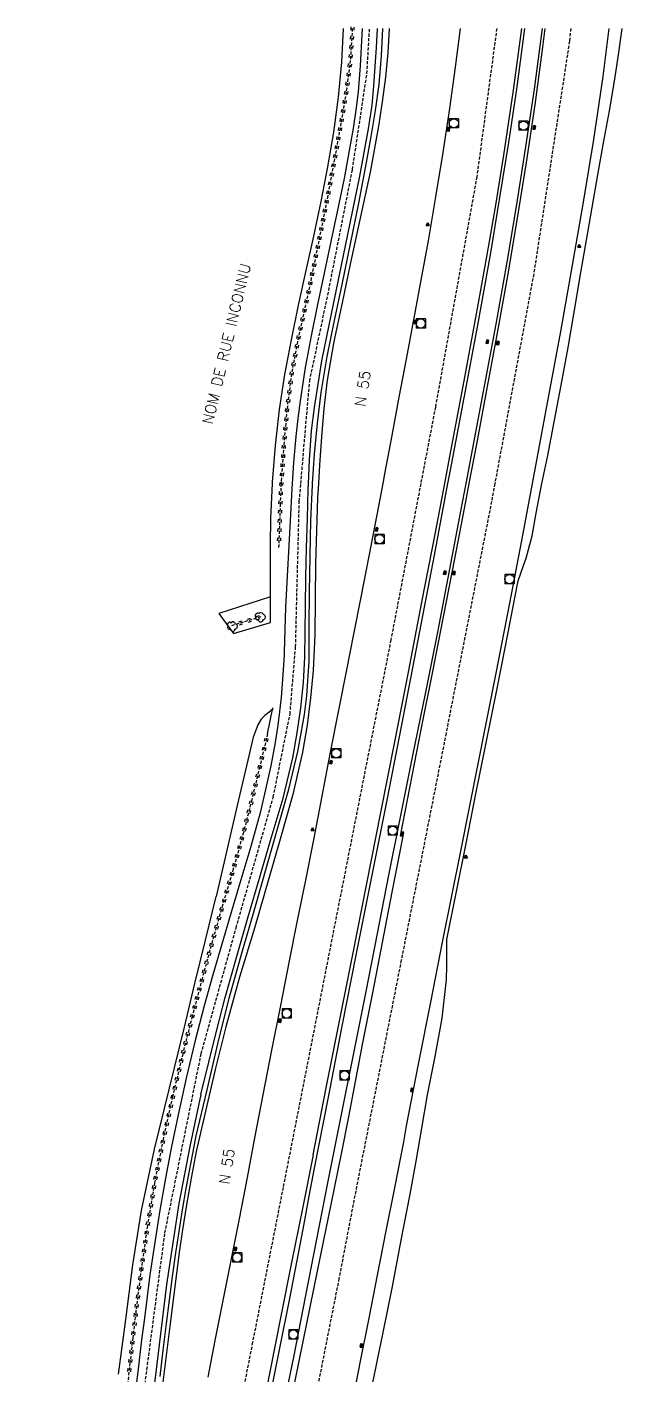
# Model space of a CAD drawing. Header units: millimetres. Extents: x 133168 to 134000, y 130000 to 131000.
# Drawn here: x 133407.3 to 133504.1, y 130781.2 to 131000.3 of the extents above; entities that cross this region are included whole.
import ezdxf
from ezdxf.enums import TextEntityAlignment as Align

# ---------------------------------------------------------------- set-up
doc = ezdxf.new("R2010")
doc.units = ezdxf.units.MM
doc.linetypes.add('DASHED', pattern=[0.75, 0.5, -0.25])
doc.layers.get('0').update_dxf_attribs({"linetype": 'CONTINUOUS'})
for name, color, linetype in [('W0001', 6, 'DASHED'), ('W0008', 7, 'CONTINUOUS'), ('W0010', 4, 'CONTINUOUS'), ('W0211', 2, 'CONTINUOUS'), ('W0214', 2, 'CONTINUOUS'), ('W0220', 5, 'DASHED'), ('W0300', 7, 'CONTINUOUS'), ('W0330', 7, 'CONTINUOUS'), ('W0401', 7, 'CONTINUOUS'), ('W0420', 7, 'CONTINUOUS'), ('W0850', 7, 'CONTINUOUS'), ('W0990', 7, 'CONTINUOUS')]:
    doc.layers.add(name, color=color, linetype=linetype)
doc.styles.get("Standard").update_dxf_attribs({"font": 'romans.shx', "width": 0.85})

# ---------------------------------------------------------------- blocks, each defined once
blk = doc.blocks.new('T420')
for p, q in [((0.75, 0.75), (-0.75, 0.75)), ((-0.75, 0.75), (-0.75, -0.75)), ((0.75, 0.75), (0.75, -0.75)), ((0.75, -0.75), (-0.75, -0.75))]:
    blk.add_line(p, q)
blk.add_ellipse((0, 0), major_axis=(-0.53, 0.53), ratio=1, start_param=3.926991, end_param=10.210176)
blk = doc.blocks.new('T850')
for p, q in [((-0.25, -0.15), (0, 0.32)), ((0, 0.32), (0.25, -0.15)), ((-0.25, -0.15), (0.25, -0.15))]:
    blk.add_line(p, q)
for major_axis in [(-0.106, 0.106), (-0.0354, 0.0354), (-0.0236, 0.0236)]:
    blk.add_ellipse((0, 0), major_axis=major_axis, ratio=1, start_param=3.926991, end_param=10.210176)
blk = doc.blocks.new('T401')
for p, q in [((-0.3, 0.3), (0, 0.3)), ((-0.3, -0.25), (-0.3, 0.3)), ((-0.3, 0.15), (0, 0.15)), ((-0.3, 0), (0, 0)), ((0, 0.3), (0, -0.25)), ((-0.3, -0.15), (0, -0.15)), ((-0.3, -0.25), (-0.3, -0.3)), ((-0.3, -0.3), (0, -0.3)), ((0, -0.3), (0, -0.25))]:
    blk.add_line(p, q)
blk = doc.blocks.new('T300')
for p, q in [((-0.8, 0.51), (-0.86, 0.34)), ((-0.86, 0.34), (-0.86, 0.17)), ((-0.86, 0.17), (-0.74, 0.06)), ((-0.69, 0.63), (-0.8, 0.51)), ((-0.8, -0.06), (-0.74, 0.06)), ((-0.74, 0.06), (-0.69, 0.11)), ((-0.57, 0.69), (-0.69, 0.63)), ((-0.46, 0.69), (-0.57, 0.69)), ((-0.29, 0.63), (-0.46, 0.69)), ((-0.29, 0.63), (-0.17, 0.74)), ((-0.23, 0.57), (-0.29, 0.63)), ((-0.17, 0.74), (-0.06, 0.8)), ((-0.06, 0.8), (0.06, 0.8)), ((0.06, 0.8), (0.23, 0.74)), ((0.23, 0.74), (0.34, 0.63)), ((0.34, 0.63), (0.4, 0.51)), ((0.46, 0.46), (0.34, 0.46)), ((0.4, 0.51), (0.4, 0.46)), ((0.57, 0.4), (0.46, 0.46)), ((0.57, 0.4), (0.69, 0.29)), ((0.69, 0.29), (0.74, 0.17)), ((0.74, 0.06), (0.69, -0.17)), ((0.74, 0.17), (0.74, 0.06)), ((-0.8, -0.17), (-0.8, -0.06)), ((-0.8, -0.23), (-0.8, -0.17)), ((-0.74, -0.34), (-0.8, -0.23)), ((-0.69, -0.4), (-0.74, -0.34)), ((-0.51, -0.46), (-0.69, -0.4)), ((-0.4, -0.46), (-0.51, -0.46)), ((-0.4, -0.46), (-0.34, -0.46)), ((-0.34, -0.46), (-0.34, -0.4)), ((-0.34, -0.51), (-0.34, -0.46)), ((-0.29, -0.63), (-0.34, -0.51)), ((-0.17, -0.74), (-0.29, -0.63)), ((-0.06, -0.8), (-0.17, -0.74)), ((0.06, -0.8), (-0.06, -0.8)), ((0.17, -0.74), (0.06, -0.8)), ((0.23, -0.69), (0.17, -0.74)), ((0.29, -0.46), (0.23, -0.46)), ((0.29, -0.63), (0.23, -0.69)), ((0.46, -0.4), (0.29, -0.46)), ((0.34, -0.51), (0.29, -0.63)), ((0.34, -0.51), (0.34, -0.46)), ((0.57, -0.34), (0.46, -0.4)), ((0.63, -0.29), (0.57, -0.34)), ((0.69, -0.17), (0.63, -0.29))]:
    blk.add_line(p, q)
blk = doc.blocks.new('t220o')
at = {"color": 0, "linetype": 'Continuous'}
for p, q in [((-0.25, 0.25), (0.25, 0.25)), ((-0.25, -0.25), (0.25, -0.25))]:
    blk.add_line(p, q, dxfattribs=at)

msp = doc.modelspace()

# ---------------------------------------------------------------- linework, layer by layer
at = {"layer": 'W0001'}
for points in [[(133407.26, 130676), (133409.23, 130681.65), (133412.9, 130693.56), (133416.47, 130707.71), (133417.98, 130716.35), (133419.69, 130727.19), (133421.69, 130740.39), (133423.37, 130755.05), (133425.3, 130770.71), (133426.79, 130781.97), (133429.71, 130804.15), (133435.61, 130833.28), (133441.29, 130853.76), (133447.34, 130875.03), (133450.06, 130888.51), (133450.97, 130899.48), (133451.57, 130923.12), (133451.82, 130926), (133453.26, 130942.68), (133456.21, 130956.66), (133460.22, 130977.08), (133462.58, 130992.69), (133463, 131000)], [(133483.69, 131000), (133480.45, 130975.91), (133473.71, 130938.45), (133471.33, 130926), (133466.47, 130900.59), (133458.9, 130862.23), (133451.66, 130825.45), (133448.93, 130811.57), (133446.46, 130799.02), (133443.97, 130786.4), (133439.08, 130761.48), (133434.16, 130736.48), (133429.2, 130711.48), (133424.31, 130686.49), (133422.18, 130676)], [(133495.72, 131000), (133495.52, 130997.94), (133489.7, 130960.09), (133483.38, 130926), (133482.84, 130923.09), (133475.45, 130885.43), (133468.16, 130848.53), (133460.75, 130810.97), (133458.02, 130796.74), (133453.39, 130773.3), (133448.37, 130748.35), (133443.72, 130724.35), (133438.87, 130699.51), (133434.21, 130676)]]:
    msp.add_lwpolyline(points, dxfattribs=at)
at = {"layer": 'W0008'}
for points in [[(133461.79, 131000), (133461.58, 130996.02), (133461.46, 130993.92), (133461.33, 130991.83), (133461.16, 130989.74), (133460.78, 130986.74), (133460.31, 130983.75), (133459.81, 130980.77), (133458.86, 130975.62), (133457.8, 130970.49), (133456.72, 130965.36), (133455.63, 130960.24), (133454.52, 130955.13), (133453.48, 130950.01), (133453.01, 130947.46), (133452.55, 130944.91), (133452.14, 130942.36), (133451.71, 130939.47), (133451.33, 130936.57), (133451.01, 130933.67), (133450.64, 130929.45), (133450.43, 130926)], [(133453.06, 130926), (133453.21, 130929.85), (133453.58, 130934.6), (133454.06, 130938.39), (133454.65, 130942.17), (133455.24, 130945.95), (133461.4, 130975.99), (133462.11, 130979.84), (133462.82, 130983.69), (133463.4, 130987.56), (133463.7, 130990.68), (133463.92, 130993.81), (133464.11, 130996.93), (133464.27, 131000)], [(133477.72, 131000), (133476.93, 130993.75), (133475.99, 130987.01), (133474.9, 130979.83), (133473.73, 130972.65), (133472.51, 130965.48), (133471.35, 130959.07), (133470.15, 130952.66), (133468.94, 130946.25), (133467.78, 130940.04), (133466.62, 130933.83), (133465.45, 130927.62), (133465.14, 130926)], [(133475.23, 130926), (133476.07, 130930.39), (133478.4, 130942.73), (133480.65, 130955.09), (133482.11, 130963.2), (133483.53, 130971.31), (133484.86, 130979.44), (133486.42, 130989.98), (133487.75, 131000)], [(133491.54, 131000), (133491.16, 130996.96), (133489.88, 130987.58), (133488.48, 130978.2), (133486.98, 130968.84), (133485.44, 130959.82), (133483.81, 130950.8), (133482.15, 130941.79), (133480.4, 130932.44), (133479.17, 130926)], [(133489.52, 130926), (133490.12, 130929.22), (133492.13, 130939.99), (133494.11, 130950.76), (133496.02, 130961.55), (133497.78, 130971.76), (133499.47, 130981.98), (133500.99, 130992.22), (133501.96, 131000)], [(133450.43, 130926), (133450.38, 130925.21), (133450.14, 130920.98), (133449.85, 130915.96), (133449.58, 130910.95), (133449.34, 130905.93), (133449.22, 130902.25), (133449.12, 130898.58), (133449.1, 130898.16), (133448.92, 130894.91), (133448.6, 130891.24), (133448.19, 130887.57), (133448.01, 130886.34), (133447.66, 130883.93), (133446.95, 130880.09), (133446.1, 130876.28), (133445.19, 130872.49), (133443.7, 130867), (133442.07, 130861.55), (133440.43, 130856.09), (133438.96, 130851.1), (133437.5, 130846.11), (133436.1, 130841.1), (133434.58, 130835.22), (133433.17, 130829.31), (133431.85, 130823.38), (133430.79, 130818.22), (133429.81, 130813.05), (133428.89, 130807.87), (133428.33, 130804.37), (133427.8, 130800.86), (133427.27, 130797.35)], [(133435.54, 130826.66), (133436.85, 130831.94), (133438.16, 130837.21), (133439.52, 130842.47), (133441.33, 130848.95), (133443.21, 130855.41), (133445.08, 130861.87), (133447.02, 130868.35), (133448.94, 130874.84), (133450.51, 130881.4), (133451.22, 130885.46), (133451.8, 130889.55), (133452.23, 130893.66), (133452.45, 130897.78), (133452.51, 130901.91), (133452.57, 130906.04), (133452.66, 130910.8), (133452.75, 130915.55), (133452.88, 130920.31), (133453.02, 130925.08), (133453.06, 130926)], [(133465.14, 130926), (133464.16, 130920.92), (133462.87, 130914.22), (133461.56, 130907.52), (133460.37, 130901.5), (133459.17, 130895.48), (133457.98, 130889.45), (133456.61, 130882.32), (133455.25, 130875.19), (133453.87, 130868.06), (133452.56, 130861.51), (133451.24, 130854.96), (133449.93, 130848.41), (133448.5, 130841.14), (133447.07, 130833.87), (133445.64, 130826.6)], [(133453.81, 130816.87), (133455.97, 130827.73), (133458.13, 130838.58), (133460.29, 130849.44), (133462.57, 130860.97), (133464.84, 130872.5), (133467.1, 130884.03), (133469.32, 130895.37), (133471.53, 130906.71), (133473.72, 130918.05), (133475.23, 130926)], [(133479.17, 130926), (133478.61, 130923.1), (133476.81, 130913.75), (133475.02, 130904.59), (133473.22, 130895.43), (133471.42, 130886.27), (133470.27, 130880.42), (133469.12, 130874.57), (133467.97, 130868.71)], [(133469.01, 130821.56), (133470.99, 130831.62), (133472.96, 130841.67), (133474.95, 130851.73), (133477.84, 130866.22), (133480.75, 130880.71), (133483.62, 130895.21), (133485.82, 130906.54), (133487.98, 130917.88), (133489.52, 130926)], [(133467.97, 130868.71), (133468.43, 130868.67), (133466.62, 130859.55), (133465.04, 130851.39), (133463.46, 130843.22), (133461.88, 130835.06), (133460.71, 130829.05), (133459.55, 130823.04), (133458.39, 130817.03)], [(133435.54, 130826.66), (133433.84, 130818.48), (133431.97, 130808.93), (133429.96, 130795.78), (133427.79, 130777.96), (133425.61, 130761.1), (133423.36, 130743.4), (133421.03, 130726.63), (133419.24, 130715.01), (133416.83, 130703.03), (133414.46, 130694.45), (133410.06, 130680.03), (133408.68, 130676)], [(133445.64, 130826.6), (133444.36, 130819.89), (133443.09, 130813.18), (133441.79, 130806.47), (133440.87, 130801.85), (133439.94, 130797.24), (133439.01, 130792.62), (133437.84, 130786.67), (133436.67, 130780.73)], [(133468.57, 130819), (133469.01, 130821.56)], [(133440.29, 130676), (133441.78, 130683.35), (133443.58, 130692.3), (133445.54, 130702.19), (133447.48, 130712.08), (133449.42, 130721.97), (133450.97, 130729.83), (133452.53, 130737.69), (133454.08, 130745.55), (133456.11, 130755.81), (133456.74, 130759.01), (133458.14, 130766.06), (133460.17, 130776.32), (133461.55, 130783.3), (133462.92, 130790.29), (133464.3, 130797.27), (133465.72, 130804.51), (133467.15, 130811.76), (133468.57, 130819)], [(133453.81, 130816.87), (133452.07, 130808.12), (133450.33, 130799.37), (133448.59, 130790.62), (133446.06, 130778.02), (133443.52, 130765.42), (133441, 130752.82), (133438.89, 130742.08), (133436.8, 130731.34), (133434.7, 130720.6), (133432.78, 130710.74), (133430.86, 130700.89), (133428.91, 130691.04), (133427.66, 130684.81), (133426.4, 130678.59), (133425.86, 130676)], [(133458.39, 130817.03), (133456.7, 130808.81), (133455.01, 130800.59), (133453.34, 130792.36), (133450.92, 130780.39), (133448.53, 130768.42), (133446.2, 130756.43), (133445.56, 130753.02), (133444.92, 130749.61), (133444.28, 130746.2), (133443.74, 130746.36), (133443.26, 130743.95), (133441.49, 130734.85), (133439.71, 130725.74), (133437.93, 130716.64), (133436.03, 130706.97), (133434.12, 130697.31), (133432.21, 130687.64), (133430.76, 130680.26), (133429.92, 130676)], [(133427.28, 130797.35), (133426.82, 130793.82), (133426.37, 130790.29), (133425.92, 130786.76), (133425.29, 130781.59), (133424.67, 130776.42)]]:
    msp.add_lwpolyline(points, dxfattribs=at)
at = {"layer": 'W0010'}
for points in [[(133453.73, 130926), (133454.07, 130930.81), (133454.52, 130935.84), (133455.13, 130940.84), (133456.12, 130946.7), (133457.32, 130952.53), (133458.53, 130958.36), (133459.88, 130964.98), (133461.24, 130971.6), (133462.5, 130978.24), (133463.27, 130982.46), (133463.99, 130986.68), (133464.57, 130990.93), (133464.95, 130995.57), (133465.15, 131000)], [(133475.76, 130926), (133476.17, 130928.18), (133478.41, 130939.96), (133480.62, 130951.75), (133482.72, 130963.55), (133484.22, 130972.52), (133485.66, 130981.5), (133486.99, 130990.5), (133488.27, 131000)], [(133491.06, 131000), (133489.76, 130990.15), (133488.39, 130980.75), (133486.89, 130971.37), (133485.31, 130962.01), (133483.52, 130951.91), (133481.63, 130941.83), (133479.73, 130931.75), (133478.64, 130926)], [(133434.82, 130819.95), (133436.57, 130827.42), (133438.33, 130834.9), (133440.19, 130842.35), (133442.21, 130849.64), (133444.33, 130856.91), (133446.41, 130864.2), (133448.16, 130870.25), (133449.88, 130876.3), (133451.32, 130882.42), (133451.9, 130885.44), (133452.41, 130888.48), (133452.82, 130891.52), (133453.17, 130897.13), (133453.19, 130902.77), (133453.21, 130908.41), (133453.33, 130914.2), (133453.45, 130919.99), (133453.71, 130925.77), (133453.73, 130926)], [(133478.64, 130926), (133477.85, 130921.79), (133475.96, 130911.82), (133474.04, 130901.87), (133472.04, 130891.83), (133470.01, 130881.79), (133467.99, 130871.76), (133466.11, 130862.31), (133464.25, 130852.85), (133462.38, 130843.4), (133460.33, 130833.13), (133458.27, 130822.87), (133456.23, 130812.59), (133454.38, 130803.15), (133452.54, 130793.69), (133450.67, 130784.25), (133449.72, 130779.5), (133448.76, 130774.76), (133447.8, 130770.02)], [(133454.04, 130814.68), (133456.31, 130826.22), (133458.57, 130837.77), (133460.85, 130849.31), (133463.32, 130861.8), (133465.79, 130874.28), (133468.24, 130886.77), (133470.91, 130900.57), (133473.56, 130914.37), (133475.76, 130926)], [(133475.59, 130851.88), (133477.15, 130859.68), (133478.7, 130867.48), (133480.26, 130875.29), (133482.04, 130884.13), (133483.82, 130892.97), (133485.56, 130901.82), (133486.1, 130904.62), (133486.63, 130907.42), (133487.16, 130910.22)], [(133428.96, 130780.81), (133429.44, 130785.12), (133429.95, 130789.42), (133430.44, 130793.25), (133430.96, 130797.08), (133431.51, 130800.9), (133432.03, 130804.4), (133432.56, 130807.9), (133433.15, 130811.39), (133433.69, 130814.25), (133434.25, 130817.1), (133434.82, 130819.95)], [(133426.82, 130676), (133427.51, 130679.42), (133428.79, 130685.84), (133430.12, 130692.58), (133431.43, 130699.33), (133432.74, 130706.07), (133434.15, 130713.24), (133435.56, 130720.4), (133436.97, 130727.57), (133438.5, 130735.35), (133440.03, 130743.12), (133441.56, 130750.9), (133443.32, 130759.79), (133445.08, 130768.67), (133446.85, 130777.56), (133448.42, 130785.4), (133449.99, 130793.24), (133451.52, 130801.09), (133452.37, 130805.62), (133453.2, 130810.15), (133454.04, 130814.68)]]:
    msp.add_lwpolyline(points, dxfattribs=at)
at = {"layer": 'W0211'}
for points in [[(133466.19, 131000), (133465.98, 130996.06), (133465.57, 130992.08), (133465.06, 130988.11), (133464.48, 130984.14), (133463.11, 130976.64), (133461.48, 130969.17), (133459.87, 130961.7), (133458.52, 130955.42), (133457.18, 130949.14), (133456.11, 130942.82), (133455.58, 130938.23), (133455.18, 130933.61), (133454.85, 130928.99), (133454.69, 130926)], [(133491.04, 130926), (133491.98, 130930.59), (133493.11, 130936.31), (133494.2, 130942.03), (133495.3, 130948.12), (133496.35, 130954.22), (133497.39, 130960.32), (133498.31, 130965.62), (133499.22, 130970.92), (133500.14, 130976.22), (133501.07, 130981.41), (133502.01, 130986.6), (133502.88, 130991.8), (133503.59, 130996.51), (133504.08, 131000)], [(133454.69, 130926), (133454.56, 130923.67), (133454.36, 130918.35), (133454.19, 130913.02), (133454.13, 130907.21), (133454.11, 130901.4), (133453.84, 130895.61), (133453.41, 130891.17), (133452.83, 130886.74), (133452.1, 130882.33), (133450.53, 130875.43), (133448.59, 130868.59), (133446.6, 130861.77), (133444.27, 130853.74), (133441.87, 130845.73), (133439.62, 130837.68), (133437.94, 130830.94), (133436.36, 130824.17), (133434.79, 130817.4)], [(133487.16, 130910.22), (133487.61, 130911.45), (133488.07, 130912.67), (133488.49, 130913.91), (133489.43, 130917.52), (133490.13, 130921.2), (133490.82, 130924.88), (133491.04, 130926)], [(133438.46, 130904.91), (133440.85, 130901.63), (133446.9, 130903.44), (133446.89, 130907.59)], [(133446.89, 130907.59), (133438.46, 130904.91)], [(133447.33, 130889.38), (133446.66, 130888.84), (133445.98, 130888.3), (133445.39, 130887.69), (133444.85, 130886.78), (133444.45, 130885.76), (133444.05, 130884.75), (133443.19, 130881.05), (133442.32, 130877.36), (133441.46, 130873.66), (133440.32, 130868.73), (133439.18, 130863.79), (133438.04, 130858.86)], [(133469.62, 130810.48), (133470.57, 130815.85), (133471.52, 130821.22), (133472.45, 130826.59), (133473.66, 130832.84), (133474.83, 130839.09), (133475.53, 130845.38), (133475.58, 130847.54), (133475.59, 130849.71), (133475.59, 130851.88)], [(133434.79, 130817.4), (133434, 130813.05), (133433.22, 130808.71), (133432.5, 130804.35), (133432.03, 130800.96), (133431.6, 130797.57), (133431.17, 130794.17), (133430.56, 130789.41), (133429.95, 130784.64), (133429.35, 130779.88)], [(133456.74, 130759.01), (133457.78, 130761.33), (133458.82, 130763.64), (133459.77, 130765.99), (133460.73, 130768.86), (133461.56, 130771.77), (133462.34, 130774.7), (133463.39, 130779.1), (133463.65, 130780.35), (133464.3, 130783.53), (133465.2, 130787.96), (133466.71, 130795.46), (133468.17, 130802.97), (133469.62, 130810.48)]]:
    msp.add_lwpolyline(points, dxfattribs=at)
at = {"layer": 'W0214'}
msp.add_lwpolyline([(133446.41, 130885.32), (133447.27, 130889.55)], dxfattribs=at)
at = {"layer": 'W0220'}
for points in [[(133460.2, 131000), (133459.87, 130994.83), (133459.2, 130989.72), (133458.34, 130984.62), (133457.43, 130979.53), (133456.2, 130972.83), (133454.88, 130966.15), (133453.53, 130959.48), (133452.41, 130954.28), (133451.27, 130949.08), (133450.3, 130943.86), (133449.56, 130938.05), (133449.03, 130932.21), (133448.64, 130926.36), (133448.62, 130926)], [(133448.62, 130926), (133448.46, 130922.73), (133448.33, 130919.09), (133448.2, 130915.45)], [(133445.3, 130904.32), (133440.55, 130902.89)], [(133446.41, 130885.32), (133445.13, 130879.97), (133443.84, 130874.62), (133442.49, 130869.29), (133440.84, 130863.37), (133439.1, 130857.47), (133437.41, 130851.56), (133435.75, 130845.49), (133434.14, 130839.4), (133432.61, 130833.3), (133430.96, 130826.33), (133429.41, 130819.34), (133428.02, 130812.32), (133426.86, 130805.32), (133425.86, 130798.28), (133424.96, 130791.24), (133424.48, 130787.12), (133424.02, 130783.01), (133423.57, 130778.89)]]:
    msp.add_lwpolyline(points, dxfattribs=at)
at = {"layer": 'W0330'}
for points in [[(133447.22, 130926), (133447.23, 130926.26), (133447.69, 130932.18), (133448.34, 130938.06), (133449.23, 130943.74), (133450.3, 130949.38), (133451.45, 130955.02), (133452.67, 130960.64), (133453.96, 130966.25), (133455.15, 130971.88), (133456.21, 130977.51), (133457.18, 130983.17), (133457.96, 130988.84), (133458.48, 130994.52), (133458.79, 131000)], [(133446.89, 130907.59), (133446.88, 130911.84), (133446.87, 130916.09), (133446.95, 130920.34), (133447.22, 130926)], [(133422.17, 130781.21), (133423.34, 130790.1), (133424.5, 130798.99), (133425.91, 130807.83), (133428.02, 130817.8), (133430.44, 130827.71), (133432.9, 130837.62), (133434.6, 130844.7), (133436.32, 130851.78), (133438.04, 130858.86)]]:
    msp.add_lwpolyline(points, dxfattribs=at)

# ---------------------------------------------------------------- block references
at = {"layer": 'W0220'}
for p, rotation in [((133460.11, 130998.5), 266.2725054513148), ((133460.2, 131000), 266.2725054513148), ((133460.01, 130997.01), 266.2725054513148), ((133459.76, 130994.02), 262.6174236472636), ((133459.91, 130995.51), 266.2725054513148), ((133459.57, 130992.53), 262.6174236472636), ((133459.18, 130989.56), 260.4119454371653), ((133459.38, 130991.04), 262.6174236472636), ((133458.93, 130988.08), 260.4119454371653), ((133458.68, 130986.6), 260.4119454371653), ((133458.17, 130983.64), 259.8488276014112), ((133458.43, 130985.12), 260.4119454371653), ((133457.9, 130982.16), 259.8488276014112), ((133457.37, 130979.21), 259.5762437552032), ((133457.64, 130980.69), 259.8488276014112), ((133457.1, 130977.74), 259.5762437552032), ((133456.56, 130974.79), 259.5762437552032), ((133456.83, 130976.26), 259.5762437552032), ((133456.29, 130973.31), 259.5762437552032), ((133455.71, 130970.37), 258.840224597629), ((133456, 130971.84), 258.840224597629), ((133455.42, 130968.89), 258.840224597629), ((133454.84, 130965.95), 258.5745653047724), ((133455.13, 130967.42), 258.840224597629), ((133454.55, 130964.48), 258.5745653047724), ((133453.95, 130961.54), 258.5745653047724), ((133454.25, 130963.01), 258.5745653047724), ((133453.65, 130960.07), 258.5745653047724), ((133453.03, 130957.14), 257.7818937494924), ((133453.34, 130958.6), 257.7818937494924), ((133452.71, 130955.67), 257.7818937494924), ((133452.07, 130952.74), 257.5938436194929), ((133452.39, 130954.2), 257.5938436194929), ((133451.75, 130951.27), 257.5938436194929), ((133451.13, 130948.34), 259.5658745283201), ((133451.43, 130949.81), 257.5938436194929), ((133450.86, 130946.86), 259.5658745283201), ((133450.31, 130943.91), 259.5658745283201), ((133450.59, 130945.39), 259.5658745283201), ((133450.12, 130942.43), 262.6795558146563), ((133449.74, 130939.45), 262.6795558146563), ((133449.93, 130940.94), 262.6795558146563), ((133449.55, 130937.96), 264.8719337556043), ((133449.28, 130934.98), 264.8719337556043), ((133449.42, 130936.47), 264.8719337556043), ((133449.15, 130933.48), 264.8719337556043), ((133448.92, 130930.49), 266.1462669148248), ((133449.02, 130931.99), 266.1462669148248), ((133448.82, 130928.99), 266.1462669148248), ((133448.72, 130927.5), 266.1462669148248), ((133448.54, 130924.44), 267.1498145216263), ((133448.62, 130925.94), 267.1498145216263), ((133448.47, 130922.94), 267.1498145216263), ((133448.36, 130919.94), 267.9551528051369), ((133448.41, 130921.44), 267.9551528051369), ((133448.31, 130918.44), 267.9545915110393), ((133448.25, 130916.94), 267.9545915110393), ((133444.86, 130904.18), 196.7279639204848), ((133441.98, 130903.32), 196.7279639204848), ((133443.42, 130903.75), 196.7279639204848), ((133445.82, 130882.85), 256.4941409276312), ((133446.17, 130884.31), 256.4941409276312), ((133445.47, 130881.39), 256.4941409276312), ((133444.77, 130878.48), 256.4941409275958), ((133445.12, 130879.93), 256.4941409275958), ((133444.42, 130877.02), 256.4941409275958), ((133443.71, 130874.1), 255.7844157456239), ((133444.07, 130875.56), 256.4941409275958), ((133443.34, 130872.65), 255.7844157456239), ((133442.61, 130869.74), 255.7844157456239), ((133442.97, 130871.19), 255.7844157456239), ((133441.81, 130866.85), 254.387558994912), ((133442.21, 130868.29), 254.387558994912), ((133441.41, 130865.4), 254.387558994912), ((133440.59, 130862.52), 253.5846832212334), ((133441, 130863.96), 254.387558994912), ((133440.16, 130861.08), 253.5846832212334), ((133439.31, 130858.2), 253.5846832212334), ((133439.74, 130859.64), 253.5846832212334), ((133438.9, 130856.76), 254.021312703183), ((133438.07, 130853.88), 254.021312703183), ((133438.48, 130855.32), 254.021312703183), ((133437.66, 130852.43), 254.021312703183), ((133436.86, 130849.54), 254.7536644619361), ((133437.25, 130850.99), 254.7536644619361), ((133436.46, 130848.09), 254.7536644619361), ((133435.68, 130845.2), 255.186463138725), ((133436.07, 130846.65), 254.7536644619361), ((133435.29, 130843.75), 255.186463138725), ((133434.52, 130840.85), 255.186463138725), ((133434.91, 130842.3), 255.186463138725), ((133434.14, 130839.4), 255.9284242127876), ((133433.41, 130836.49), 255.9284242127876), ((133433.78, 130837.94), 255.9284242127876), ((133433.05, 130835.03), 255.9284242127876), ((133432.33, 130832.12), 256.6467870472649), ((133432.68, 130833.58), 255.9284242127876), ((133431.99, 130830.66), 256.6467870472649), ((133431.29, 130827.74), 256.6467870472649), ((133431.64, 130829.2), 256.6467870472649), ((133430.95, 130826.28), 257.4946176297759), ((133430.3, 130823.35), 257.4946176297759), ((133430.62, 130824.82), 257.4946176297759), ((133429.97, 130821.89), 257.4946176297759), ((133429.33, 130818.96), 258.8517555072077), ((133429.65, 130820.43), 257.4946176297759), ((133429.04, 130817.49), 258.8517555072077), ((133428.46, 130814.54), 258.8517555072077), ((133428.75, 130816.02), 258.8517555072077), ((133428.17, 130813.07), 258.8517555072077), ((133427.66, 130810.12), 260.5774904825871), ((133427.9, 130811.6), 260.5774904825871), ((133427.41, 130808.64), 260.5774904825871), ((133426.92, 130805.68), 260.5774904825871), ((133427.17, 130807.16), 260.5774904825871), ((133426.7, 130804.19), 261.9303638887704), ((133426.28, 130801.22), 261.9303638887704), ((133426.49, 130802.71), 261.9303638887704), ((133426.07, 130799.74), 261.9303638887704), ((133425.67, 130796.77), 262.6948560407361), ((133425.86, 130798.25), 262.6948560407361), ((133425.48, 130795.28), 262.6948560407361), ((133425.29, 130793.79), 262.6948560407361), ((133424.91, 130790.81), 263.2489560024153), ((133425.1, 130792.3), 262.6948560407361), ((133424.74, 130789.32), 263.2489560024153), ((133424.39, 130786.34), 263.7086797889279), ((133424.56, 130787.83), 263.2489560024153), ((133424.22, 130784.85), 263.7086797889279), ((133423.9, 130781.87), 263.6949337373492), ((133424.06, 130783.36), 263.7086797889279)]:
    msp.add_blockref('t220o', p, dxfattribs=dict(at, rotation=rotation))
at = {"layer": 'W0300', "rotation": 359.9999899820874}
for p in [(133445.28, 130904.25), (133440.74, 130902.76)]:
    msp.add_blockref('T300', p, dxfattribs=at)
at = {"layer": 'W0401'}
for p, rotation in [((133475.7, 130983.6), 171.3772499941178), ((133489.64, 130983.91), 171.5057121920273), ((133470.33, 130952.3), 169.3414711308604), ((133482.01, 130949.1), 169.5340414843198), ((133483.72, 130948.89), 169.5340414843198), ((133464.01, 130918.58), 169.0574035632796), ((133475.1, 130911.54), 168.9693351041215), ((133476.6, 130911.46), 168.9693351041215), ((133456.58, 130880.71), 169.1883792708038), ((133468.2, 130869.08), 168.9029320050106), ((133448.26, 130838.68), 168.8948040798983), ((133470.04, 130827.41), 348.8775713989368), ((133441.04, 130801.56), 168.5945079828495), ((133461.83, 130785.83), 348.9109172362384)]:
    msp.add_blockref('T401', p, dxfattribs=dict(at, rotation=rotation))
at = {"layer": 'W0420'}
for p in [(133476.71, 130984.59), (133488.04, 130984.21), (133471.33, 130952.04), (133485.77, 130910.48), (133441.45, 130800.16)]:
    msp.add_blockref('T420', p, dxfattribs=at)
at = {"layer": 'W0420', "rotation": 359.9999899820874}
for p in [(133464.62, 130916.98), (133457.58, 130882.14), (133466.76, 130869.57), (133449.52, 130839.85), (133458.94, 130829.76), (133450.6, 130787.64)]:
    msp.add_blockref('T420', p, dxfattribs=at)
at = {"layer": 'W0850'}
for p in [(133472.47, 130968.13), (133497.11, 130964.6)]:
    msp.add_blockref('T850', p, dxfattribs=at)
at = {"layer": 'W0850', "rotation": 359.9999899820874}
for p in [(133453.73, 130869.77), (133478.67, 130865.33)]:
    msp.add_blockref('T850', p, dxfattribs=at)

# ---------------------------------------------------------------- texts
at = {"layer": 'W0990'}
for s, rotation, p in [('NOM DE RUE INCONNU', 76.4452, (133439.73, 130948.74)), ('N 55', 81.3607, (133461.88, 130941.46)), ('N 55', 81.3607, (133439.77, 130814.97))]:
    msp.add_text(s, height=1.75, rotation=rotation, dxfattribs=at).set_placement(p, align=Align.MIDDLE_CENTER)

doc.saveas('drawing.dxf')
